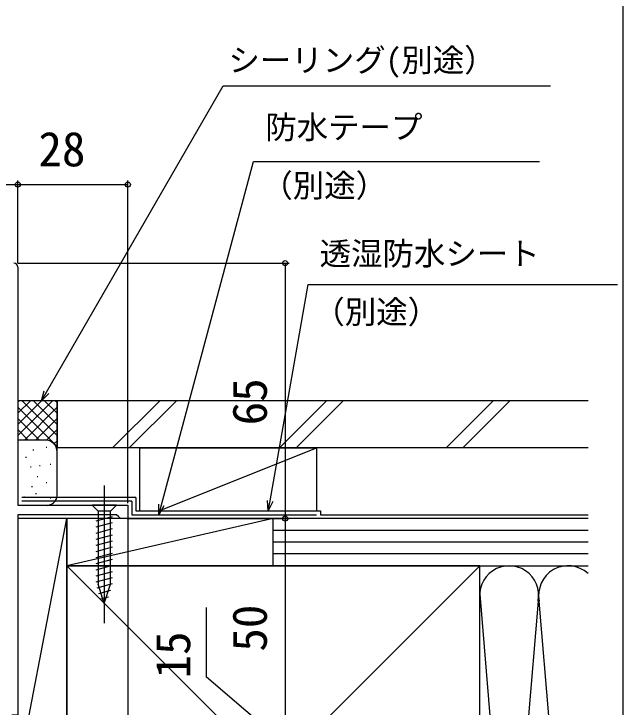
# Model space of a CAD drawing. Units: millimetres, scale not verified. Extents: x -525 to 525, y -783 to 778.
# Drawn here: x 370 to 525, y -446.1 to -269.7 of the extents above; entities that cross this region are included whole.
import ezdxf
from ezdxf.enums import TextEntityAlignment as Align

# ---------------------------------------------------------------- set-up
doc = ezdxf.new("R2010")
doc.units = ezdxf.units.MM
doc.header["$LTSCALE"] = 4
for name, color, linetype in [('0-2_YKK_11', 7, 'Continuous'), ('0-5_YKK_13', 4, 'Continuous'), ('0-7_YKK_D', 6, 'Continuous'), ('0-8_YKK_ZWAK', 7, 'Continuous'), ('0-9_YSS_K', 3, 'Continuous'), ('0-A_YSS_KE', 3, 'Continuous')]:
    doc.layers.add(name, color=color, linetype=linetype)
doc.styles.add('ＭＳ ゴシック', font='')
doc.styles.get('ＭＳ ゴシック').set_extended_font_data('MS Gothic')

msp = doc.modelspace()

# ---------------------------------------------------------------- linework, layer by layer
at = {"layer": '0-2_YKK_11'}
msp.add_lwpolyline([(371, -334.168), (371, -394.768), (399, -394.768), (399, -398.168), (397.1, -398.168), (396.6, -397.668), (396.1, -397.168), (371, -397.168), (371, -448.168), (369.5, -448.168), (369.5, -460.668), (371, -460.668), (371, -463.168), (367, -463.168), (367, -448.168), (315, -448.168), (315, -446.368), (317, -446.368), (317, -438.168), (320.3, -438.168)], dxfattribs=at)
msp.add_arc((370, -334.168), 1, 0.00001, 89.99999, dxfattribs=at)
at = {"layer": '0-5_YKK_13'}
for p, q in [((393, -389.768), (393, -424.768)), ((396.1, -394.767), (389.9, -394.768)), ((389.9, -394.768), (391.45, -396.318)), ((396.1, -394.767), (394.55, -396.317)), ((394.55, -396.317), (391.45, -396.318)), ((391.45, -396.318), (391.45, -414.852)), ((394.55, -414.852), (394.55, -396.317)), ((390.9, -398.744), (395.1, -397.619)), ((390.9, -400.297), (395.1, -399.171)), ((390.9, -401.85), (395.1, -400.724)), ((390.9, -403.403), (395.1, -402.277)), ((390.9, -404.956), (395.1, -403.83)), ((390.9, -406.509), (395.1, -405.383)), ((390.9, -408.061), (395.1, -406.936)), ((390.9, -409.614), (395.1, -408.489)), ((390.9, -411.167), (395.1, -410.042)), ((390.9, -412.72), (395.1, -411.595)), ((390.9, -414.273), (395.1, -413.148)), ((391.159, -415.757), (395.1, -414.701)), ((393, -419.768), (391.45, -414.852)), ((393, -419.768), (394.55, -414.852)), ((391.611, -417.189), (394.647, -416.375)), ((392.062, -418.621), (394.112, -418.071))]:
    msp.add_line(p, q, dxfattribs=at)
at = {"layer": '0-7_YKK_D'}
for p, q in [((371, -333.168), (371, -312.168)), ((371, -333.168), (371, -312.168)), ((399, -394.268), (399, -312.168)), ((359, -313.168), (371, -313.168)), ((371, -313.168), (399, -313.168)), ((371, -333.168), (440, -333.168)), ((439, -333.168), (439, -398.168)), ((398.8, -398.168), (440, -398.168)), ((398.896, -398.168), (440, -398.168)), ((399, -397.468), (399, -688.167)), ((439, -398.168), (439, -448.168))]:
    msp.add_line(p, q, dxfattribs=at)
for points in [[(377.029, -368.168), (378.304, -365.959), (423.278, -288.061)], [(377.029, -368.168), (378.304, -365.959), (423.278, -288.061), (506.519, -288.061)], [(406.865, -397.168), (407.525, -394.704), (430.936, -307.336), (503.709, -307.336)], [(434.735, -396.168), (435.178, -393.656), (444.88, -338.633), (523.548, -338.633)], [(378.896, -366.301), (377.029, -368.168), (377.712, -365.618)], [(378.896, -366.301), (377.029, -368.168), (377.712, -365.618)], [(408.185, -394.881), (406.865, -397.168), (406.865, -394.528)], [(435.851, -393.775), (434.735, -396.168), (434.505, -393.538)], [(439, -455.668), (419, -438.503), (419, -420.776)]]:
    msp.add_lwpolyline(points, dxfattribs=at)
for centre in [(371, -313.168), (371, -313.168), (399, -313.168), (439, -333.168), (439, -398.168), (439, -398.168)]:
    msp.add_circle(centre, 0.637, dxfattribs=at)
at = {"layer": '0-8_YKK_ZWAK'}
msp.add_lwpolyline([(-525, -782.7), (525, -782.7), (525, 747.3)], dxfattribs=at)
at = {"layer": '0-9_YSS_K'}
for p, q in [((381, -368.168), (371, -368.168)), ((371, -377.025), (379.858, -368.168)), ((371, -374.197), (377.029, -368.168)), ((371, -371.369), (374.201, -368.168)), ((371, -368.54), (371.372, -368.168)), ((372.142, -368.168), (381, -377.025)), ((374.97, -368.168), (381, -374.197)), ((377.799, -368.168), (381, -371.369)), ((380.627, -368.168), (381, -368.54)), ((381, -381.168), (381, -368.168)), ((407.11, -368.168), (395.11, -380.168)), ((411.353, -368.168), (399.353, -380.168)), ((449.536, -368.168), (437.536, -380.168)), ((453.779, -368.168), (441.779, -380.168)), ((491.963, -368.168), (479.963, -380.168)), ((496.205, -368.168), (484.205, -380.168)), ((371, -369.854), (381, -379.854)), ((372.686, -378.168), (381, -369.854)), ((371, -372.682), (376.485, -378.168)), ((375.514, -378.168), (381, -372.682)), ((371, -375.511), (373.674, -378.185)), ((378.325, -378.185), (381, -375.511)), ((378, -378.168), (371, -378.168)), ((380.205, -379.134), (381, -378.339)), ((374.857, -380.663), (375.057, -380.663)), ((378.195, -379.995), (378.395, -379.995)), ((402, -380.168), (402, -396.168)), ((402, -380.168), (447, -380.168)), ((407, -396.168), (447, -380.168)), ((447, -380.168), (447, -396.168)), ((373, -382.494), (373.2, -382.494)), ((381, -392.268), (381, -381.168)), ((379.196, -384.335), (379.396, -384.335)), ((374.189, -385.002), (374.389, -385.002)), ((376.526, -384.669), (376.726, -384.669)), ((375.923, -387.462), (376.123, -387.462)), ((378.195, -389.008), (378.395, -389.008)), ((374.523, -390.01), (374.723, -390.01)), ((372.54, -392.619), (372.74, -392.619)), ((375.544, -391.787), (375.744, -391.787)), ((379.196, -392.85), (379.396, -392.85)), ((371.3, -394.768), (378, -394.768)), ((376.192, -393.681), (376.392, -393.681)), ((371, -463.168), (383.501, -398.168)), ((436.001, -398.168), (383.501, -410.168)), ((447, -398.168), (402, -398.168)), ((436.001, -410.168), (436.001, -398.168)), ((516.075, -398.168), (436.001, -398.168)), ((516.075, -401.168), (436.001, -401.168)), ((516.075, -404.168), (436.001, -404.168)), ((516.075, -407.168), (436.001, -407.168)), ((383.503, -515.168), (488.503, -410.168)), ((383.503, -410.168), (488.503, -515.168)), ((436.001, -410.168), (516.075, -410.168)), ((488.503, -410.168), (516.075, -410.168)), ((488.51, -417.362), (495.845, -506.136)), ((503.345, -419.199), (496.003, -508.049)), ((511.003, -508.049), (503.661, -419.199))]:
    msp.add_line(p, q, dxfattribs=at)
for points in [[(383.501, -463.168), (383.501, -398.168), (371.001, -398.168), (371, -463.168)], [(436.001, -410.168), (436.001, -398.168), (383.501, -398.168), (383.501, -410.168)]]:
    msp.add_lwpolyline(points, close=True, dxfattribs=at)
for centre, radius, start, end in [((378, -381.168), 3, 360, 90), ((378.392, -392.188), 2.609, 261.34878, 358.26236), ((496.003, -417.668), 7.5, 348.21668, 191.78379), ((511.003, -417.668), 7.5, 47.45389, 191.78379)]:
    msp.add_arc(centre, radius, start, end, dxfattribs=at)
at = {"layer": '0-A_YSS_KE'}
for p, q in [((516.075, -380.168), (381, -380.168)), ((401.001, -392.768), (372.001, -392.768)), ((400.001, -393.768), (372.001, -393.768)), ((448.001, -396.168), (448.001, -397.168)), ((448.001, -397.168), (516.075, -397.168)), ((488.503, -424.132), (488.503, -410.168)), ((488.503, -515.168), (488.503, -417.667))]:
    msp.add_line(p, q, dxfattribs=at)
for points in [[(516.075, -368.168), (381, -368.168), (381, -380.168)], [(401.001, -392.768), (401.001, -396.168), (448.001, -396.168)], [(400.001, -393.768), (400.001, -397.168), (447.001, -397.168)], [(488.503, -410.168), (383.503, -410.168), (383.503, -515.168), (488.503, -515.168)]]:
    msp.add_lwpolyline(points, dxfattribs=at)

# ---------------------------------------------------------------- texts
at = {"layer": '0-7_YKK_D', "style": 'ＭＳ ゴシック'}
for s, height, p in [('シーリング(別途）', 5.865, (424.59, -286.194)), ('防水テープ', 5.865, (433.956, -303.269)), ('28', 8.798, (376.238, -311.168)), ('（別途）', 5.865, (432.956, -318.103)), ('透湿防水シート', 5.865, (447.782, -335.431)), ('（別途）', 5.865, (446.191, -350.264))]:
    msp.add_text(s, height=height, dxfattribs=at).set_placement(p, align=Align.BOTTOM_LEFT)
for s, p in [('65', (437, -374.429)), ('50', (437, -432.031)), ('15', (417.5, -438.844))]:
    msp.add_text(s, height=8.798, rotation=90, dxfattribs=at).set_placement(p, align=Align.BOTTOM_LEFT)

doc.saveas('drawing.dxf')
